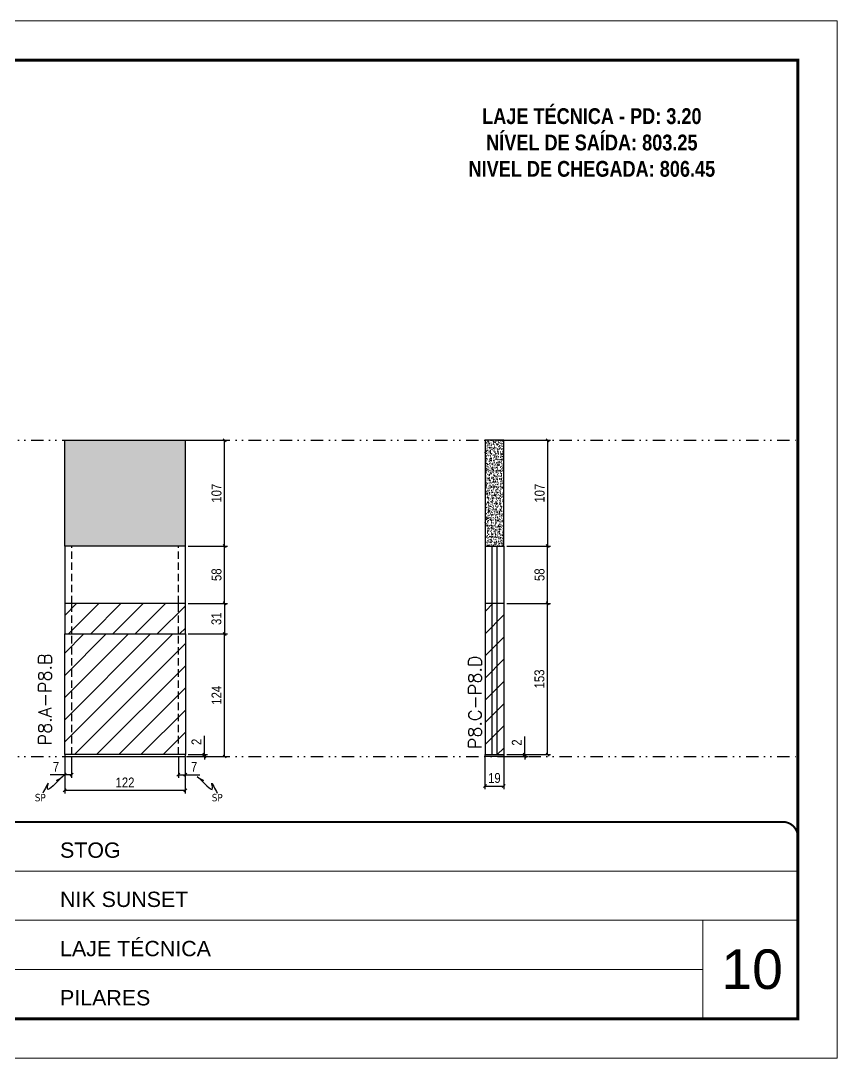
# Model space of a CAD drawing. Extents: x 808 to 7089, y -98 to 17032.
# Drawn here: x 3066 to 3892, y 13685 to 14735 of the extents above; entities that cross this region are included whole.
import ezdxf

# ---------------------------------------------------------------- set-up
doc = ezdxf.new("R2010")
doc.units = 0
for name, pattern in [('CONTINUO', [0]), ('DASHED', [0.75, 0.5, -0.25]), ('DIVIDE2', [0.625, 0.25, -0.125, 0, -0.125, 0, -0.125]), ('HIDDEN', [0.375, 0.25, -0.125])]:
    doc.linetypes.add(name, pattern=pattern)
for name, color, linetype, lineweight in [('CARIMBO', 255, 'Continuous', 9), ('Folhas', 255, 'Continuous', 9), ('REAPROVEITAMENTO', 251, 'Continuous', 9), ('SARRAFO DE PRESSAO', 251, 'DASHED', 9), ('Texto Seção', 7, 'Continuous', 15)]:
    doc.layers.add(name, color=color, linetype=linetype, lineweight=lineweight)
for name, color, linetype in [('COTA', 241, 'Continuous'), ('NOMENCLATURA', 7, 'Continuous'), ('Nível', 160, 'Continuous'), ('Painéis', 200, 'Continuous'), ('SARR_2.2x7', 40, 'Continuous'), ('Sarrafo de Pressão', 42, 'HIDDEN'), ('texto', 7, 'Continuous')]:
    doc.layers.add(name, color=color, linetype=linetype)
doc.styles.add('ARIAL', font='arial.ttf')
doc.styles.add('COTA TECNICA', font='techl___.ttf', dxfattribs={"height": 10})
doc.styles.add('COTA TECNICA-50', font='techl___.ttf', dxfattribs={"height": 10})
doc.styles.add('REGUA-120', font='ROMANS.shx', dxfattribs={"height": 15})
doc.styles.add('ROMANC', font='techb___.ttf', dxfattribs={"height": 2.5})
doc.styles.get("Standard").update_dxf_attribs({"font": 'arial.ttf'})
doc.dimstyles.new('COTA PAINEL-50', dxfattribs={"dimtxt": 10, "dimasz": 3, "dimexe": 3, "dimexo": 3, "dimgap": 3, "dimtad": 1, "dimdec": 1, "dimzin": 12, "dimdsep": 46, "dimtxsty": 'COTA TECNICA-50', "dimblk1": 'OBLIQUE', "dimblk2": 'OBLIQUE', "dimsah": 1, "dimcen": 0.9, "dimclrd": 4, "dimclre": 4, "dimclrt": 240, "dimadec": 1, "dimazin": 3, "dimtfac": 1, "dimtdec": 1, "dimtmove": 0, "dimatfit": 3, "dimfxl": 1, "dimtolj": 1, "dimtzin": 12, "dimarcsym": 0})
doc.dimstyles.new('PAINEL', dxfattribs={"dimtxt": 10, "dimasz": 3, "dimexe": 3, "dimexo": 3, "dimgap": 3, "dimtad": 1, "dimdec": 1, "dimzin": 12, "dimdsep": 46, "dimtxsty": 'COTA TECNICA', "dimblk1": 'OBLIQUE', "dimblk2": 'OBLIQUE', "dimsah": 1, "dimcen": 0.9, "dimclrd": 4, "dimclre": 4, "dimclrt": 240, "dimadec": 1, "dimazin": 3, "dimtfac": 1, "dimtdec": 1, "dimtmove": 0, "dimatfit": 3, "dimfxl": 1, "dimtolj": 1, "dimtzin": 12, "dimarcsym": 0})
doc.dimstyles.get("Standard").update_dxf_attribs({"dimtxt": 0.18, "dimasz": 0.18, "dimexe": 0.18, "dimexo": 0.0625, "dimgap": 0.09, "dimtad": 0, "dimtih": 1, "dimtoh": 1, "dimdec": 4, "dimzin": 0, "dimdsep": 46, "dimtxsty": 'Standard', "dimcen": 0.09, "dimadec": 0, "dimazin": 0, "dimtfac": 1, "dimtdec": 4, "dimtofl": 0, "dimtmove": 0, "dimatfit": 3, "dimfxl": 1, "dimtolj": 1, "dimtzin": 0, "dimarcsym": 0})

# ---------------------------------------------------------------- blocks, each defined once
blk = doc.blocks.new('9999999999')
at = {"color": 30, "linetype": 'CONTINUO'}
for p, q in [((98564.6, 34379.6), (99584, 34379.6)), ((98564.6, 34329.8), (99488, 34329.8)), ((99584, 34329.8), (99488, 34329.8)), ((99488, 34329.8), (99488, 34230.2)), ((98564.6, 34280), (99488, 34280))]:
    blk.add_line(p, q, dxfattribs=at)
at = {"color": 30, "linetype": 'CONTINUO', "const_width": 2}
blk.add_lwpolyline([(99584, 34230.2), (99584, 34414.4, 0.414214), (99569, 34429.4), (98229, 34429.4, 0.414214), (98214, 34414.4), (98214, 34245.2, 0.414214), (98229, 34230.2), (99584, 34230.2)], format="xyb", dxfattribs=at)
at = {"layer": 'Folhas'}
blk.add_lwpolyline([(98139, 34190.2), (99624, 34190.2), (99624, 35240.2), (98139, 35240.2)], close=True, dxfattribs=at)
at = {"layer": 'Folhas', "color": 30, "const_width": 3}
blk.add_lwpolyline([(98214, 34230.2), (99584, 34230.2), (99584, 35200.2), (98214, 35200.2)], close=True, dxfattribs=at)
at = {"color": 7, "linetype": 'Continuous', "ltscale": 5, "style": 'ARIAL'}
for s, height, p in [('STOG', 15.48, (98837.7, 34393.1)), ('NIK SUNSET', 15.48, (98837.7, 34343.3)), ('LAJE TÉCNICA', 15.483, (98837.7, 34293.5)), ('PILARES', 15.48, (98837.7, 34243.7))]:
    blk.add_text(s, height=height, dxfattribs=at).set_placement(p)
blk = doc.blocks.new('_Oblique')
at = {"color": 0, "linetype": 'ByBlock', "lineweight": -2}
blk.add_line((-0.5, -0.5), (0.5, 0.5), dxfattribs=at)
blk = doc.blocks.new('*D189')
at = {"layer": 'COTA', "color": 4, "lineweight": -2, "transparency": 16777216}
for p, q in [((3110.1, 13989.7), (3110.1, 13953.4)), ((3232.1, 13989.7), (3232.1, 13953.4)), ((3232.1, 13956.4), (3110.1, 13956.4))]:
    blk.add_line(p, q, dxfattribs=at)
at = {"layer": 'Defpoints', "color": 0, "transparency": 16777216}
for p in [(3110.1, 13992.7), (3232.1, 13992.7), (3110.1, 13956.4)]:
    blk.add_point(p, dxfattribs=at)
at = {"layer": 'COTA', "color": 4, "lineweight": -2, "transparency": 16777216, "xscale": 3, "yscale": 3, "zscale": 3, "rotation": 180}
blk.add_blockref('_Oblique', (3110.1, 13956.4), dxfattribs=at)
at = {"layer": 'COTA', "color": 4, "lineweight": -2, "transparency": 16777216, "xscale": 3, "yscale": 3, "zscale": 3}
blk.add_blockref('_Oblique', (3232.1, 13956.4), dxfattribs=at)
at = {"layer": 'COTA', "color": 240, "transparency": 16777216, "insert": (3171.1, 13964.4), "char_height": 10, "attachment_point": 5, "style": 'COTA TECNICA'}
blk.add_mtext('\\A1;122', dxfattribs=at)
blk = doc.blocks.new('*D190')
at = {"layer": 'COTA', "color": 4, "lineweight": -2, "transparency": 16777216}
for p, q in [((3225.1, 13989.7), (3225.1, 13969.2)), ((3232.1, 13987.7), (3232.1, 13969.2)), ((3225.1, 13972.2), (3232.1, 13972.2)), ((3232.1, 13972.2), (3246.9, 13972.2))]:
    blk.add_line(p, q, dxfattribs=at)
at = {"layer": 'Defpoints', "color": 0, "transparency": 16777216}
for p in [(3225.1, 13992.7), (3232.1, 13990.7), (3232.1, 13972.2)]:
    blk.add_point(p, dxfattribs=at)
at = {"layer": 'COTA', "color": 4, "lineweight": -2, "transparency": 16777216, "xscale": 3, "yscale": 3, "zscale": 3, "rotation": 180}
blk.add_blockref('_Oblique', (3225.1, 13972.2), dxfattribs=at)
at = {"layer": 'COTA', "color": 4, "lineweight": -2, "transparency": 16777216, "xscale": 3, "yscale": 3, "zscale": 3}
blk.add_blockref('_Oblique', (3232.1, 13972.2), dxfattribs=at)
at = {"layer": 'COTA', "color": 240, "transparency": 16777216, "insert": (3241, 13980.3), "char_height": 10, "attachment_point": 5, "style": 'COTA TECNICA-50'}
blk.add_mtext('\\A1;7', dxfattribs=at)
blk = doc.blocks.new('*D191')
at = {"layer": 'COTA', "color": 4, "lineweight": -2, "transparency": 16777216}
for p, q in [((3110.1, 13987.7), (3110.1, 13969.2)), ((3117.1, 13989.7), (3117.1, 13969.2)), ((3110.1, 13972.2), (3095.4, 13972.2)), ((3117.1, 13972.2), (3110.1, 13972.2))]:
    blk.add_line(p, q, dxfattribs=at)
at = {"layer": 'Defpoints', "color": 0, "transparency": 16777216}
for p in [(3110.1, 13990.7), (3117.1, 13992.7), (3110.1, 13972.2)]:
    blk.add_point(p, dxfattribs=at)
at = {"layer": 'COTA', "color": 4, "lineweight": -2, "transparency": 16777216, "xscale": 3, "yscale": 3, "zscale": 3, "rotation": 180}
blk.add_blockref('_Oblique', (3110.1, 13972.2), dxfattribs=at)
at = {"layer": 'COTA', "color": 4, "lineweight": -2, "transparency": 16777216, "xscale": 3, "yscale": 3, "zscale": 3}
blk.add_blockref('_Oblique', (3117.1, 13972.2), dxfattribs=at)
at = {"layer": 'COTA', "color": 240, "transparency": 16777216, "insert": (3101.3, 13980.3), "char_height": 10, "attachment_point": 5, "style": 'COTA TECNICA-50'}
blk.add_mtext('\\A1;7', dxfattribs=at)
blk = doc.blocks.new('*D192')
at = {"layer": 'COTA', "color": 4, "linetype": 'ByBlock', "lineweight": -2, "transparency": 16777216}
for p, q in [((3235.1, 14114.7), (3274.8, 14114.7)), ((3271.8, 13990.7), (3271.8, 14114.7)), ((3235.1, 13990.7), (3274.8, 13990.7))]:
    blk.add_line(p, q, dxfattribs=at)
at = {"layer": 'Defpoints', "color": 0, "linetype": 'ByBlock', "transparency": 16777216}
for p in [(3232.1, 14114.7), (3271.8, 14114.7), (3232.1, 13990.7)]:
    blk.add_point(p, dxfattribs=at)
at = {"layer": 'COTA', "color": 4, "linetype": 'ByBlock', "lineweight": -2, "transparency": 16777216, "xscale": 3, "yscale": 3, "zscale": 3}
for p, rotation in [((3271.8, 14114.7), 90), ((3271.8, 13990.7), 270)]:
    blk.add_blockref('_Oblique', p, dxfattribs=dict(at, rotation=rotation))
at = {"layer": 'COTA', "color": 240, "linetype": 'ByBlock', "transparency": 16777216, "insert": (3263.7, 14052.7), "char_height": 10, "attachment_point": 5, "rotation": 90, "style": 'COTA TECNICA'}
blk.add_mtext('\\A1;124', dxfattribs=at)
blk = doc.blocks.new('*D193')
at = {"layer": 'COTA', "color": 4, "lineweight": -2, "transparency": 16777216}
for p, q in [((3251.4, 13992.7), (3251.4, 14011.5)), ((3235.1, 13992.7), (3254.4, 13992.7)), ((3235.1, 13990.7), (3254.4, 13990.7)), ((3251.4, 13990.7), (3251.4, 13992.7)), ((3251.4, 13990.7), (3251.4, 13987.7))]:
    blk.add_line(p, q, dxfattribs=at)
at = {"layer": 'Defpoints', "color": 0, "transparency": 16777216}
for p in [(3232.1, 13992.7), (3232.1, 13990.7), (3251.4, 13990.7)]:
    blk.add_point(p, dxfattribs=at)
at = {"layer": 'COTA', "color": 4, "lineweight": -2, "transparency": 16777216, "xscale": 3, "yscale": 3, "zscale": 3}
for p, rotation in [((3251.4, 13992.7), 270), ((3251.4, 13990.7), 90)]:
    blk.add_blockref('_Oblique', p, dxfattribs=dict(at, rotation=rotation))
at = {"layer": 'COTA', "color": 240, "transparency": 16777216, "insert": (3243.4, 14005.5), "char_height": 10, "attachment_point": 5, "rotation": 90, "style": 'COTA TECNICA-50'}
blk.add_mtext('\\A1;2', dxfattribs=at)
blk = doc.blocks.new('*D194')
at = {"layer": 'COTA', "color": 4, "linetype": 'ByBlock', "lineweight": -2, "transparency": 16777216}
for p, q in [((3235.1, 14114.7), (3274.8, 14114.7)), ((3271.8, 13990.7), (3271.8, 14114.7)), ((3235.1, 13990.7), (3274.8, 13990.7))]:
    blk.add_line(p, q, dxfattribs=at)
at = {"layer": 'Defpoints', "color": 0, "linetype": 'ByBlock', "transparency": 16777216}
for p in [(3232.1, 14114.7), (3271.8, 14114.7), (3232.1, 13990.7)]:
    blk.add_point(p, dxfattribs=at)
at = {"layer": 'COTA', "color": 4, "linetype": 'ByBlock', "lineweight": -2, "transparency": 16777216, "xscale": 3, "yscale": 3, "zscale": 3}
for p, rotation in [((3271.8, 14114.7), 90), ((3271.8, 13990.7), 270)]:
    blk.add_blockref('_Oblique', p, dxfattribs=dict(at, rotation=rotation))
at = {"layer": 'COTA', "color": 240, "linetype": 'ByBlock', "transparency": 16777216, "insert": (3263.7, 14052.7), "char_height": 10, "attachment_point": 5, "rotation": 90, "style": 'COTA TECNICA'}
blk.add_mtext('\\A1;124', dxfattribs=at)
blk = doc.blocks.new('*D195')
at = {"layer": 'COTA', "color": 4, "lineweight": -2, "transparency": 16777216}
for p, q in [((3201.1, 14310.7), (3274.8, 14310.7)), ((3271.8, 14203.7), (3271.8, 14310.7)), ((3235.1, 14203.7), (3274.8, 14203.7))]:
    blk.add_line(p, q, dxfattribs=at)
at = {"layer": 'Defpoints', "color": 0, "transparency": 16777216}
for p in [(3198.1, 14310.7), (3271.8, 14310.7), (3232.1, 14203.7)]:
    blk.add_point(p, dxfattribs=at)
at = {"layer": 'COTA', "color": 4, "lineweight": -2, "transparency": 16777216, "xscale": 3, "yscale": 3, "zscale": 3}
for p, rotation in [((3271.8, 14310.7), 90), ((3271.8, 14203.7), 270)]:
    blk.add_blockref('_Oblique', p, dxfattribs=dict(at, rotation=rotation))
at = {"layer": 'COTA', "color": 240, "transparency": 16777216, "insert": (3263.7, 14257.2), "char_height": 10, "attachment_point": 5, "rotation": 90, "style": 'COTA TECNICA-50'}
blk.add_mtext('\\A1;107', dxfattribs=at)
blk = doc.blocks.new('*D196')
at = {"layer": 'COTA', "color": 4, "lineweight": -2, "transparency": 16777216}
for p, q in [((3535.3, 13989.7), (3535.3, 13957.8)), ((3554.3, 13989.7), (3554.3, 13957.8)), ((3535.3, 13960.8), (3554.3, 13960.8))]:
    blk.add_line(p, q, dxfattribs=at)
at = {"layer": 'Defpoints', "color": 0, "transparency": 16777216}
for p in [(3535.3, 13992.7), (3554.3, 13992.7), (3554.3, 13960.8)]:
    blk.add_point(p, dxfattribs=at)
at = {"layer": 'COTA', "color": 4, "lineweight": -2, "transparency": 16777216, "xscale": 3, "yscale": 3, "zscale": 3, "rotation": 180}
blk.add_blockref('_Oblique', (3535.3, 13960.8), dxfattribs=at)
at = {"layer": 'COTA', "color": 4, "lineweight": -2, "transparency": 16777216, "xscale": 3, "yscale": 3, "zscale": 3}
blk.add_blockref('_Oblique', (3554.3, 13960.8), dxfattribs=at)
at = {"layer": 'COTA', "color": 240, "transparency": 16777216, "insert": (3544.8, 13968.9), "char_height": 10, "attachment_point": 5, "style": 'COTA TECNICA'}
blk.add_mtext('\\A1;19', dxfattribs=at)
blk = doc.blocks.new('*D197')
at = {"layer": 'COTA', "color": 4, "lineweight": -2, "transparency": 16777216}
for p, q in [((3575.5, 13992.7), (3575.5, 14010.9)), ((3557.3, 13992.7), (3578.5, 13992.7)), ((3557.3, 13990.7), (3578.5, 13990.7)), ((3575.5, 13990.7), (3575.5, 13992.7)), ((3575.5, 13990.7), (3575.5, 13987.7))]:
    blk.add_line(p, q, dxfattribs=at)
at = {"layer": 'Defpoints', "color": 0, "transparency": 16777216}
for p in [(3554.3, 13992.7), (3554.3, 13990.7), (3575.5, 13992.7)]:
    blk.add_point(p, dxfattribs=at)
at = {"layer": 'COTA', "color": 4, "lineweight": -2, "transparency": 16777216, "xscale": 3, "yscale": 3, "zscale": 3}
for p, rotation in [((3575.5, 13992.7), 270), ((3575.5, 13990.7), 90)]:
    blk.add_blockref('_Oblique', p, dxfattribs=dict(at, rotation=rotation))
at = {"layer": 'COTA', "color": 240, "transparency": 16777216, "insert": (3567.5, 14004.8), "char_height": 10, "attachment_point": 5, "rotation": 90, "style": 'COTA TECNICA-50'}
blk.add_mtext('\\A1;2', dxfattribs=at)
blk = doc.blocks.new('*D198')
at = {"layer": 'COTA', "color": 4, "lineweight": -2, "transparency": 16777216}
for p, q in [((3235.1, 14145.7), (3274.8, 14145.7)), ((3271.8, 14145.7), (3271.8, 14114.7)), ((3235.1, 14114.7), (3274.8, 14114.7))]:
    blk.add_line(p, q, dxfattribs=at)
at = {"layer": 'Defpoints', "color": 0, "transparency": 16777216}
for p in [(3232.1, 14145.7), (3232.1, 14114.7), (3271.8, 14114.7)]:
    blk.add_point(p, dxfattribs=at)
at = {"layer": 'COTA', "color": 4, "lineweight": -2, "transparency": 16777216, "xscale": 3, "yscale": 3, "zscale": 3}
for p, rotation in [((3271.8, 14145.7), 90), ((3271.8, 14114.7), 270)]:
    blk.add_blockref('_Oblique', p, dxfattribs=dict(at, rotation=rotation))
at = {"layer": 'COTA', "color": 240, "transparency": 16777216, "insert": (3263.6, 14130.2), "char_height": 10, "attachment_point": 5, "rotation": 90, "style": 'COTA TECNICA'}
blk.add_mtext('\\A1;31', dxfattribs=at)
blk = doc.blocks.new('*D199')
at = {"layer": 'COTA', "color": 4, "lineweight": -2, "transparency": 16777216}
for p, q in [((3557.3, 14310.7), (3601.7, 14310.7)), ((3598.7, 14310.7), (3598.7, 14203.7)), ((3557.3, 14203.7), (3601.7, 14203.7))]:
    blk.add_line(p, q, dxfattribs=at)
at = {"layer": 'Defpoints', "color": 0, "transparency": 16777216}
for p in [(3554.3, 14310.7), (3554.3, 14203.7), (3598.7, 14203.7)]:
    blk.add_point(p, dxfattribs=at)
at = {"layer": 'COTA', "color": 4, "lineweight": -2, "transparency": 16777216, "xscale": 3, "yscale": 3, "zscale": 3}
for p, rotation in [((3598.7, 14310.7), 90), ((3598.7, 14203.7), 270)]:
    blk.add_blockref('_Oblique', p, dxfattribs=dict(at, rotation=rotation))
at = {"layer": 'COTA', "color": 240, "transparency": 16777216, "insert": (3590.6, 14257.2), "char_height": 10, "attachment_point": 5, "rotation": 90, "style": 'COTA TECNICA'}
blk.add_mtext('\\A1;107', dxfattribs=at)
blk = doc.blocks.new('*D212')
at = {"layer": 'COTA', "color": 4, "lineweight": -2, "transparency": 16777216}
for p, q in [((3557.3, 14145.7), (3601.7, 14145.7)), ((3598.7, 13992.7), (3598.7, 14145.7)), ((3557.3, 13992.7), (3601.7, 13992.7))]:
    blk.add_line(p, q, dxfattribs=at)
at = {"layer": 'Defpoints', "color": 0, "transparency": 16777216}
for p in [(3554.3, 14145.7), (3598.7, 14145.7), (3554.3, 13992.7)]:
    blk.add_point(p, dxfattribs=at)
at = {"layer": 'COTA', "color": 4, "lineweight": -2, "transparency": 16777216, "xscale": 3, "yscale": 3, "zscale": 3}
for p, rotation in [((3598.7, 14145.7), 90), ((3598.7, 13992.7), 270)]:
    blk.add_blockref('_Oblique', p, dxfattribs=dict(at, rotation=rotation))
at = {"layer": 'COTA', "color": 240, "transparency": 16777216, "insert": (3590.4, 14069.2), "char_height": 10, "attachment_point": 5, "rotation": 90, "style": 'COTA TECNICA'}
blk.add_mtext('\\A1;153', dxfattribs=at)
blk = doc.blocks.new('*D213')
at = {"layer": 'COTA', "color": 4, "lineweight": -2, "transparency": 16777216}
for p, q in [((3557.3, 14203.7), (3601.7, 14203.7)), ((3598.7, 14145.7), (3598.7, 14203.7)), ((3557.3, 14145.7), (3601.7, 14145.7))]:
    blk.add_line(p, q, dxfattribs=at)
at = {"layer": 'Defpoints', "color": 0, "transparency": 16777216}
for p in [(3554.3, 14203.7), (3598.7, 14203.7), (3554.3, 14145.7)]:
    blk.add_point(p, dxfattribs=at)
at = {"layer": 'COTA', "color": 4, "lineweight": -2, "transparency": 16777216, "xscale": 3, "yscale": 3, "zscale": 3}
for p, rotation in [((3598.7, 14203.7), 90), ((3598.7, 14145.7), 270)]:
    blk.add_blockref('_Oblique', p, dxfattribs=dict(at, rotation=rotation))
at = {"layer": 'COTA', "color": 240, "transparency": 16777216, "insert": (3590.5, 14174.7), "char_height": 10, "attachment_point": 5, "rotation": 90, "style": 'COTA TECNICA'}
blk.add_mtext('\\A1;58', dxfattribs=at)
blk = doc.blocks.new('*D214')
at = {"layer": 'COTA', "color": 4, "lineweight": -2, "transparency": 16777216}
for p, q in [((3235.1, 14203.7), (3274.8, 14203.7)), ((3271.8, 14145.7), (3271.8, 14203.7)), ((3235.1, 14145.7), (3274.8, 14145.7))]:
    blk.add_line(p, q, dxfattribs=at)
at = {"layer": 'Defpoints', "color": 0, "transparency": 16777216}
for p in [(3232.1, 14203.7), (3271.8, 14203.7), (3232.1, 14145.7)]:
    blk.add_point(p, dxfattribs=at)
at = {"layer": 'COTA', "color": 4, "lineweight": -2, "transparency": 16777216, "xscale": 3, "yscale": 3, "zscale": 3}
for p, rotation in [((3271.8, 14203.7), 90), ((3271.8, 14145.7), 270)]:
    blk.add_blockref('_Oblique', p, dxfattribs=dict(at, rotation=rotation))
at = {"layer": 'COTA', "color": 240, "transparency": 16777216, "insert": (3263.7, 14174.7), "char_height": 10, "attachment_point": 5, "rotation": 90, "style": 'COTA TECNICA'}
blk.add_mtext('\\A1;58', dxfattribs=at)

msp = doc.modelspace()

# ---------------------------------------------------------------- hatches: boundary and pattern name
at = {"layer": 'COTA', "linetype": 'ByBlock'}
h = msp.add_hatch(dxfattribs=at)
h.set_pattern_fill('AR-CONC', color=256, scale=0.03)
h.set_pattern_definition([(50, (-5304.9383, 10097.7484), (5.46554, -0.4781726), [0.5715, -6.2865]), (355, (-5304.9383, 10097.7484), (-1.0573026, 5.7317054), [0.4572, -5.0292175]), (100.451445, (-5304.483, 10097.7086), (4.4082374, 5.2535326), [0.4857003, -5.3427073]), (46.1842, (-5304.938, 10099.2724), (8.132371, -1.26127), [0.85725, -9.42975]), (96.63556, (-5304.261, 10099.167), (7.122124, 7.422784), [0.728551, -8.014068]), (351.18415, (-5304.938, 10099.272), (7.122124, 7.422784), [0.685799, -7.543792]), (21, (-5304.1763, 10098.8914), (4.5484317, -3.067956), [0.5715, -6.2865]), (326, (-5304.1763, 10098.8914), (1.854061, 5.525639), [0.4572, -5.0292]), (71.451445, (-5303.7973, 10098.636), (6.4024926, 2.457683), [0.4857003, -5.342698]), (37.5, (-5304.9383, 10097.7484), (0.0926581, 2.53665117), [0, -4.96824, 0, -5.1054, 0, -5.04825]), (7.5, (-5304.9383, 10097.7484), (2.0045899, 3.00541724), [0, -2.91084, 0, -4.85394, 0, -1.92405]), (327.5, (-5306.6376, 10097.7484), (4.06771786, -0.1718623), [0, -1.905, 0, -5.9436, 0, -7.8867]), (317.5, (-5307.3996, 10097.7484), (4.4438754, 0.7627947), [0, -2.4765, 0, -3.94716, 0, -5.6007])])
h.paths.add_polyline_path([(3110.15, 14203.74), (3232.15, 14203.74), (3232.15, 14310.74), (3110.15, 14310.74)])
h = msp.add_hatch(dxfattribs=at)
h.set_pattern_fill('AR-CONC', color=256, scale=0.03)
h.set_pattern_definition([(50, (-5553.809, 10164.7484), (5.46554, -0.4781726), [0.5715, -6.2865]), (355, (-5553.809, 10164.7484), (-1.0573026, 5.7317054), [0.4572, -5.0292175]), (100.451445, (-5553.3537, 10164.7086), (4.4082374, 5.2535326), [0.4857003, -5.3427073]), (46.1842, (-5553.809, 10166.2724), (8.132371, -1.26127), [0.85725, -9.42975]), (96.63556, (-5553.1315, 10166.167), (7.122124, 7.422784), [0.728551, -8.014068]), (351.18415, (-5553.809, 10166.272), (7.122124, 7.422784), [0.685799, -7.543792]), (21, (-5553.047, 10165.8914), (4.5484317, -3.067956), [0.5715, -6.2865]), (326, (-5553.047, 10165.8914), (1.854061, 5.525639), [0.4572, -5.0292]), (71.451445, (-5552.668, 10165.636), (6.4024926, 2.457683), [0.4857003, -5.342698]), (37.5, (-5553.8092, 10164.7484), (0.0926581, 2.53665117), [0, -4.96824, 0, -5.1054, 0, -5.04825]), (7.5, (-5553.8092, 10164.7484), (2.0045899, 3.00541724), [0, -2.91084, 0, -4.85394, 0, -1.92405]), (327.5, (-5555.5085, 10164.7484), (4.06771786, -0.1718623), [0, -1.905, 0, -5.9436, 0, -7.8867]), (317.5, (-5556.2705, 10164.7484), (4.4438754, 0.7627947), [0, -2.4765, 0, -3.94716, 0, -5.6007])])
h.paths.add_polyline_path([(3554.31, 14310.74), (3535.31, 14310.74), (3535.31, 14203.74), (3554.31, 14203.74)])
at = {"layer": 'REAPROVEITAMENTO'}
h = msp.add_hatch(dxfattribs=at)
h.set_pattern_fill('ANSI31', color=256, scale=5)
h.paths.add_polyline_path([(3110.15, 14145.74), (3110.15, 14114.74), (3232.15, 14114.74), (3232.15, 14145.74)])
h = msp.add_hatch(dxfattribs=at)
h.set_pattern_fill('ANSI31', color=256, scale=5)
h.set_pattern_definition([(45, (-53.917, -1148.575), (-11.22532, 11.22532), [])])
h.paths.add_polyline_path([(3535.31, 14145.74), (3535.31, 13992.74), (3554.31, 13992.74), (3554.31, 14145.74)])
h = msp.add_hatch(dxfattribs=at)
h.set_pattern_fill('ANSI31', color=256, scale=5)
h.set_pattern_definition([(45, (79.418, -1148.575), (-11.22532, 11.22532), [])])
h.paths.add_polyline_path([(3232.15, 14114.74), (3110.15, 14114.74), (3110.15, 13992.74), (3232.15, 13992.74)])

# ---------------------------------------------------------------- linework, layer by layer
at = {"layer": 'COTA', "linetype": 'ByBlock'}
for p, q in [((3110.15, 14310.74), (3110.15, 14310.74)), ((3110.15, 14203.74), (3110.15, 14310.74)), ((3110.15, 14310.74), (3232.15, 14310.74)), ((3232.15, 14203.74), (3232.15, 14310.74))]:
    msp.add_line(p, q, dxfattribs=at)
msp.add_lwpolyline([(3535.31, 14203.74), (3554.31, 14203.74), (3554.31, 14310.74), (3535.31, 14310.74)], close=True, dxfattribs=at)
at = {"layer": 'Nível', "color": 4, "linetype": 'DIVIDE2', "ltscale": 50}
for p, q in [((2887.35, 14310.74), (3851.67, 14310.74)), ((2887.35, 13990.74), (3851.67, 13990.74))]:
    msp.add_line(p, q, dxfattribs=at)
at = {"layer": 'Painéis'}
for p, q in [((3110.15, 14203.74), (3110.15, 14114.74)), ((3232.15, 14203.74), (3110.15, 14203.74)), ((3232.15, 14114.74), (3232.15, 14203.74)), ((3535.31, 14203.74), (3535.31, 14145.74)), ((3535.31, 14203.74), (3554.31, 14203.74)), ((3554.31, 14203.74), (3554.31, 14145.74)), ((3110.15, 14145.74), (3232.15, 14145.74)), ((3535.31, 14145.74), (3554.31, 14145.74)), ((3535.31, 14145.74), (3535.31, 13992.74)), ((3554.31, 14145.74), (3554.31, 13992.74)), ((3110.15, 14114.74), (3232.15, 14114.74)), ((3110.15, 13992.74), (3110.15, 14114.74)), ((3232.15, 14114.74), (3232.15, 13992.74)), ((3232.15, 13992.74), (3110.15, 13992.74)), ((3535.31, 13992.74), (3554.31, 13992.74)), ((3535.31, 13992.74), (3554.31, 13992.74)), ((3535.31, 13990.74), (3535.31, 13992.74)), ((3554.31, 13990.74), (3535.31, 13990.74)), ((3554.31, 13992.74), (3554.31, 13990.74))]:
    msp.add_line(p, q, dxfattribs=at)
msp.add_lwpolyline([(3110.15, 13990.74), (3232.15, 13990.74), (3232.15, 13992.74), (3110.15, 13992.74)], close=True, dxfattribs=at)
at = {"layer": 'SARR_2.2x7'}
for p, q in [((3542.31, 14203.74), (3542.31, 14145.74)), ((3547.31, 14203.74), (3547.31, 14145.74)), ((3542.31, 14145.74), (3542.31, 13992.74)), ((3547.31, 14145.74), (3547.31, 13992.74))]:
    msp.add_line(p, q, dxfattribs=at)
at = {"layer": 'Sarrafo de Pressão', "ltscale": 30}
for p, q in [((3117.15, 14145.74), (3117.15, 14203.74)), ((3225.15, 14145.74), (3225.15, 14203.74)), ((3117.15, 14114.74), (3117.15, 14145.74)), ((3225.15, 14114.74), (3225.15, 14145.74)), ((3117.15, 13992.74), (3117.15, 14114.74)), ((3225.15, 13992.74), (3225.15, 14114.74))]:
    msp.add_line(p, q, dxfattribs=at)

# ---------------------------------------------------------------- block references
at = {"layer": 'SARRAFO DE PRESSAO', "color": 6, "linetype": 'ByBlock'}
msp.add_blockref('9999999999', (-95732.31, -20504.88), dxfattribs=at)

# ---------------------------------------------------------------- texts
at = {"layer": 'CARIMBO', "style": 'ARIAL'}
msp.add_text('10', height=40, dxfattribs=at).set_placement((3774.53, 13755.47))
at = {"layer": 'NOMENCLATURA', "color": 2, "insert": (3643.41, 14673.47), "char_height": 16, "attachment_point": 2, "style": 'ROMANC'}
msp.add_mtext_dynamic_manual_height_columns('\\PLAJE TÉCNICA - PD: 3.20\\PNÍVEL DE SAÍDA: 803.25\\PNIVEL DE CHEGADA: 806.45', width=328.3607, gutter_width=1, heights=[0], dxfattribs=at)
at = {"layer": 'texto', "color": 0, "char_height": 7.5, "attachment_point": 5}
for insert in [(3085.37, 13949.06), (3264.4, 13949.06)]:
    msp.add_mtext('{\\fTahoma|b0|i0|c0|p34;\\C4;SP}', dxfattribs=dict(at, insert=insert))
at = {"layer": 'Texto Seção', "char_height": 13, "width": 285.3299, "attachment_point": 7, "rotation": 90, "style": 'REGUA-120'}
for s, insert in [('P8.A-P8.B', (3096.68, 14001.99)), ('P8.C-P8.D', (3531.6, 13998.15))]:
    msp.add_mtext(s, dxfattribs=dict(at, insert=insert))

# ---------------------------------------------------------------- dimensions: what is measured, and where the dimension line sits
at = {"layer": 'COTA'}
for base, p1, p2, angle, dimstyle, picture, middle in [((3271.79, 14310.74), (3232.15, 14203.74), (3198.15, 14310.74), 90, 'COTA PAINEL-50', '*D195', (3263.69, 14257.24)), ((3598.65, 14203.74), (3554.31, 14310.74), (3554.31, 14203.74), 90, 'PAINEL', '*D199', (3590.55, 14257.24)), ((3271.79, 14203.74), (3232.15, 14145.74), (3232.15, 14203.74), 90, 'PAINEL', '*D214', (3263.66, 14174.74)), ((3598.65, 14203.74), (3554.31, 14145.74), (3554.31, 14203.74), 90, 'PAINEL', '*D213', (3590.52, 14174.74)), ((3271.79, 14114.74), (3232.15, 14145.74), (3232.15, 14114.74), 90, 'PAINEL', '*D198', (3263.57, 14130.24)), ((3598.65, 14145.74), (3554.31, 13992.74), (3554.31, 14145.74), 90, 'PAINEL', '*D212', (3590.44, 14069.24)), ((3110.15, 13972.23), (3117.15, 13992.74), (3110.15, 13990.74), 180, 'COTA PAINEL-50', '*D191', (3101.28, 13980.3))]:
    dim = msp.add_linear_dim(base=base, p1=p1, p2=p2, angle=angle, dimstyle=dimstyle, dxfattribs=at)
    dim.commit()
    dim.dimension.update_dxf_attribs({"geometry": picture, "text_midpoint": middle})
at = {"layer": 'COTA', "linetype": 'ByBlock'}
for picture in ['*D192', '*D194']:
    dim = msp.add_aligned_dim(p1=(3232.15, 13990.74), p2=(3232.15, 14114.74), distance=-39.64, dimstyle='PAINEL', dxfattribs=at)
    dim.commit()
    dim.dimension.update_dxf_attribs({"geometry": picture, "text_midpoint": (3263.72, 14052.74)})
at = {"layer": 'COTA'}
for base, p1, p2, picture, middle in [((3251.41, 13990.74), (3232.15, 13992.74), (3232.15, 13990.74), '*D193', (3251.41, 14005.49)), ((3575.51, 13992.74), (3554.31, 13990.74), (3554.31, 13992.74), '*D197', (3575.51, 14004.8))]:
    dim = msp.add_linear_dim(base=base, p1=p1, p2=p2, angle=90, dimstyle='COTA PAINEL-50', dxfattribs=at)
    dim.commit()
    dim.dimension.update_dxf_attribs({"geometry": picture, "text_midpoint": middle, "dimtype": 160})
dim = msp.add_linear_dim(base=(3110.15, 13956.38), p1=(3232.15, 13992.74), p2=(3110.15, 13992.74), angle=180, dimstyle='PAINEL', override={"dimarcsym": 2}, dxfattribs=at)
dim.commit()
dim.dimension.update_dxf_attribs({"geometry": '*D189', "text_midpoint": (3171.15, 13964.44)})
dim = msp.add_linear_dim(base=(3232.15, 13972.23), p1=(3225.15, 13992.74), p2=(3232.15, 13990.74), dimstyle='COTA PAINEL-50', dxfattribs=at)
dim.commit()
dim.dimension.update_dxf_attribs({"geometry": '*D190', "text_midpoint": (3241.01, 13980.3)})
dim = msp.add_linear_dim(base=(3554.31, 13960.85), p1=(3535.31, 13992.74), p2=(3554.31, 13992.74), dimstyle='PAINEL', override={"dimarcsym": 2}, dxfattribs=at)
dim.commit()
dim.dimension.update_dxf_attribs({"geometry": '*D196', "text_midpoint": (3544.81, 13968.93)})

# ---------------------------------------------------------------- leaders
at = {"layer": 'COTA', "path_type": 1}
for points in [[(3108.32, 13970.56), (3092.53, 13958.72), (3093.46, 13963.53), (3087.91, 13953.75)], [(3243.98, 13970.56), (3259.76, 13958.72), (3258.84, 13963.53), (3264.39, 13953.75)]]:
    msp.add_leader(points, dimstyle='Standard', override={"dimasz": 8}, dxfattribs=at)

doc.saveas('drawing.dxf')
